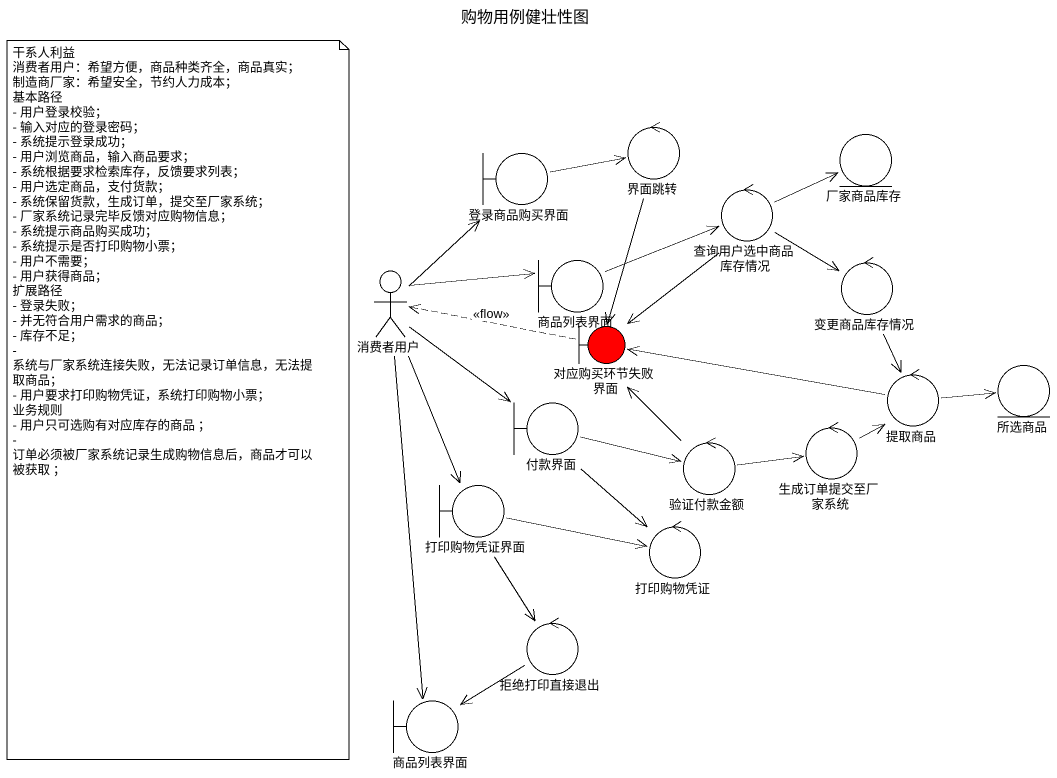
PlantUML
@startuml
title 购物用例健壮性图
control 界面跳转
entity 厂家商品库存
boundary 登录商品购买界面
control 查询用户选中商品库存情况
actor 消费者用户
boundary 商品列表界面
control 变更商品库存情况
boundary 对应购买环节失败界面 #FF0000
boundary 付款界面
control 提取商品
entity 所选商品
control 验证付款金额
control 生成订单提交至厂家系统
boundary 打印购物凭证界面
control 打印购物凭证
control 拒绝打印直接退出
boundary "商品列表界面" as 商品列表界面_2
界面跳转 --> 对应购买环节失败界面
登录商品购买界面 -right-> 界面跳转
查询用户选中商品库存情况 -right-> 厂家商品库存
查询用户选中商品库存情况 -right-> 变更商品库存情况
查询用户选中商品库存情况 --> 对应购买环节失败界面
消费者用户 -up-> 登录商品购买界面
消费者用户 -right-> 商品列表界面
消费者用户 --> 付款界面
消费者用户 --> 打印购物凭证界面
消费者用户 --> 商品列表界面_2
商品列表界面 -right-> 查询用户选中商品库存情况
变更商品库存情况 --> 提取商品
对应购买环节失败界面 .left.> 消费者用户 : <<flow>>
付款界面 -right-> 验证付款金额
付款界面 --> 打印购物凭证
提取商品 -left-> 对应购买环节失败界面
提取商品 -right-> 所选商品
验证付款金额 -up-> 对应购买环节失败界面
验证付款金额 -right-> 生成订单提交至厂家系统
生成订单提交至厂家系统 -up-> 提取商品
打印购物凭证界面 -right-> 打印购物凭证
打印购物凭证界面 --> 拒绝打印直接退出
拒绝打印直接退出 --> 商品列表界面_2
note as N1
  干系人利益
  消费者用户：希望方便，商品种类齐全，商品真实；
  制造商厂家：希望安全，节约人力成本；
  基本路径
  - 用户登录校验；
  - 输入对应的登录密码；
  - 系统提示登录成功；
  - 用户浏览商品，输入商品要求；
  - 系统根据要求检索库存，反馈要求列表；
  - 用户选定商品，支付货款；
  - 系统保留货款，生成订单，提交至厂家系统；
  - 厂家系统记录完毕反馈对应购物信息；
  - 系统提示商品购买成功；
  - 系统提示是否打印购物小票；
  - 用户不需要；
  - 用户获得商品；
  扩展路径
  - 登录失败；
  - 并无符合用户需求的商品；
  - 库存不足；
  - 系统与厂家系统连接失败，无法记录订单信息，无法提取商品；
  - 用户要求打印购物凭证，系统打印购物小票；
  业务规则
  - 用户只可选购有对应库存的商品 ；
  - 订单必须被厂家系统记录生成购物信息后，商品才可以被获取 ；
end note
@enduml
